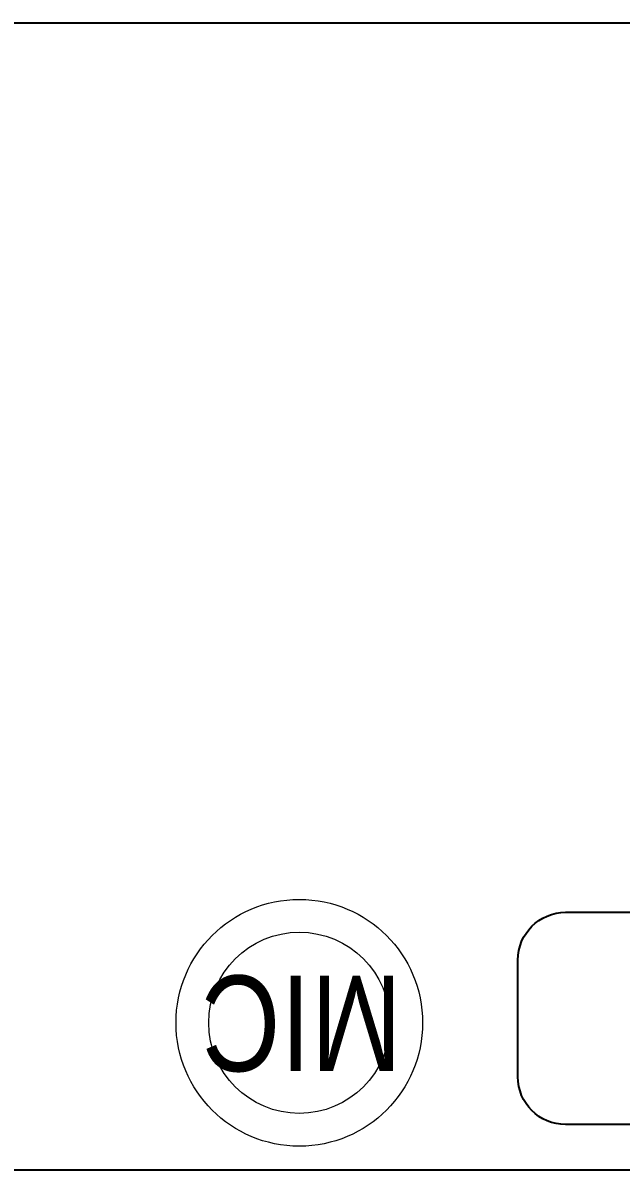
# Model space of a CAD drawing. Header units: millimetres. Extents: x 1938400 to 1950615, y 37176 to 49190.
# Drawn here: x 1946809 to 1947122, y 45832 to 46432 of the extents above; entities that cross this region are included whole.
import ezdxf

# ---------------------------------------------------------------- set-up
doc = ezdxf.new("R2010")
doc.units = ezdxf.units.MM
doc.header["$LTSCALE"] = 40
for name, color, linetype, lineweight in [('LENS-FURNITURE', 13, 'Continuous', 9), ('LK-EQPMT', 3, 'Continuous', 18), ('LN-ELEVATION-1', 81, 'Continuous', 13)]:
    doc.layers.add(name, color=color, linetype=linetype, lineweight=lineweight)
doc.layers.add('PDF_Geometry', color=7, linetype='Continuous')
doc.styles.get("Standard").update_dxf_attribs({"font": 'Gill Sans MT Condensed Regular.ttf', "height": 100})

# ---------------------------------------------------------------- blocks, each defined once
blk = doc.blocks.new('PHOROPTER')
at = {"layer": 'LN-ELEVATION-1', "lineweight": 25}
blk.add_lwpolyline([(566.9349693848634, -34.02664670208469), (235.9349696977952, -34.01213702559471, 0.4142135623730951), (210.9338738246588, -59.01104110479355), (210.9311998411576, -120.0110410419293, 0.4142135623730951), (235.9301039092096, -145.0121369194239), (566.9301036037722, -145.0266465982422, 0.4142135623730951), (591.9311994769523, -120.027742520906), (591.9338734678023, -59.02774257911368, 0.4142135623730951)], format="xyb", close=True, dxfattribs=at)
blk = doc.blocks.new('MOROTISED TABLE-TRIAL SET 950x600')
at = {"layer": 'PDF_Geometry', "lineweight": 25}
blk.add_lwpolyline([(415.5923622683621, 2.18279e-11), (550.0003704861738, 2.18279e-11, 0.4142524001247118), (599.9958994225599, 50.00260162355697), (599.9958994225599, 899.9973678589085, 0.4142518501714829), (550.0003704861738, 950.0000000000218), (50.00260613719, 950.0000000000218, 0.4142929195148918), (4.605390131e-07, 899.9973678589085), (4.605390131e-07, 50.00260162355697, 0.414163635492108), (50.00260613719, 2.18279e-11), (415.5923622683621, 2.18279e-11)], format="xyb", dxfattribs=at)
blk = doc.blocks.new('MIC')
at = {"layer": 'LK-EQPMT', "ltscale": 12}
for radius in [64.54701859105262, 47.40596281792385]:
    blk.add_circle((234.5401449967176, 64.54701859102352), radius, dxfattribs=at)
at = {"layer": 'LK-EQPMT', "ltscale": 12, "insert": (233.2398255821317, 64.46170233917655), "char_height": 50, "attachment_point": 5}
blk.add_mtext_dynamic_manual_height_columns('MIC', width=466.4796511627907, gutter_width=12.5, heights=[0], dxfattribs=at)

msp = doc.modelspace()

# ---------------------------------------------------------------- block references
at = {"xscale": -1}
msp.add_blockref('PHOROPTER', (1947659.727149601, 46000.90086136477), dxfattribs=at)
at = {"rotation": 180}
msp.add_blockref('MIC', (1947187.934726058, 45973.62132279291), dxfattribs=at)
at = {"layer": 'LENS-FURNITURE', "xscale": -1, "rotation": 90}
msp.add_blockref('MOROTISED TABLE-TRIAL SET 950x600', (1947615.691812268, 46432.05533311978), dxfattribs=at)

doc.saveas('drawing.dxf')
